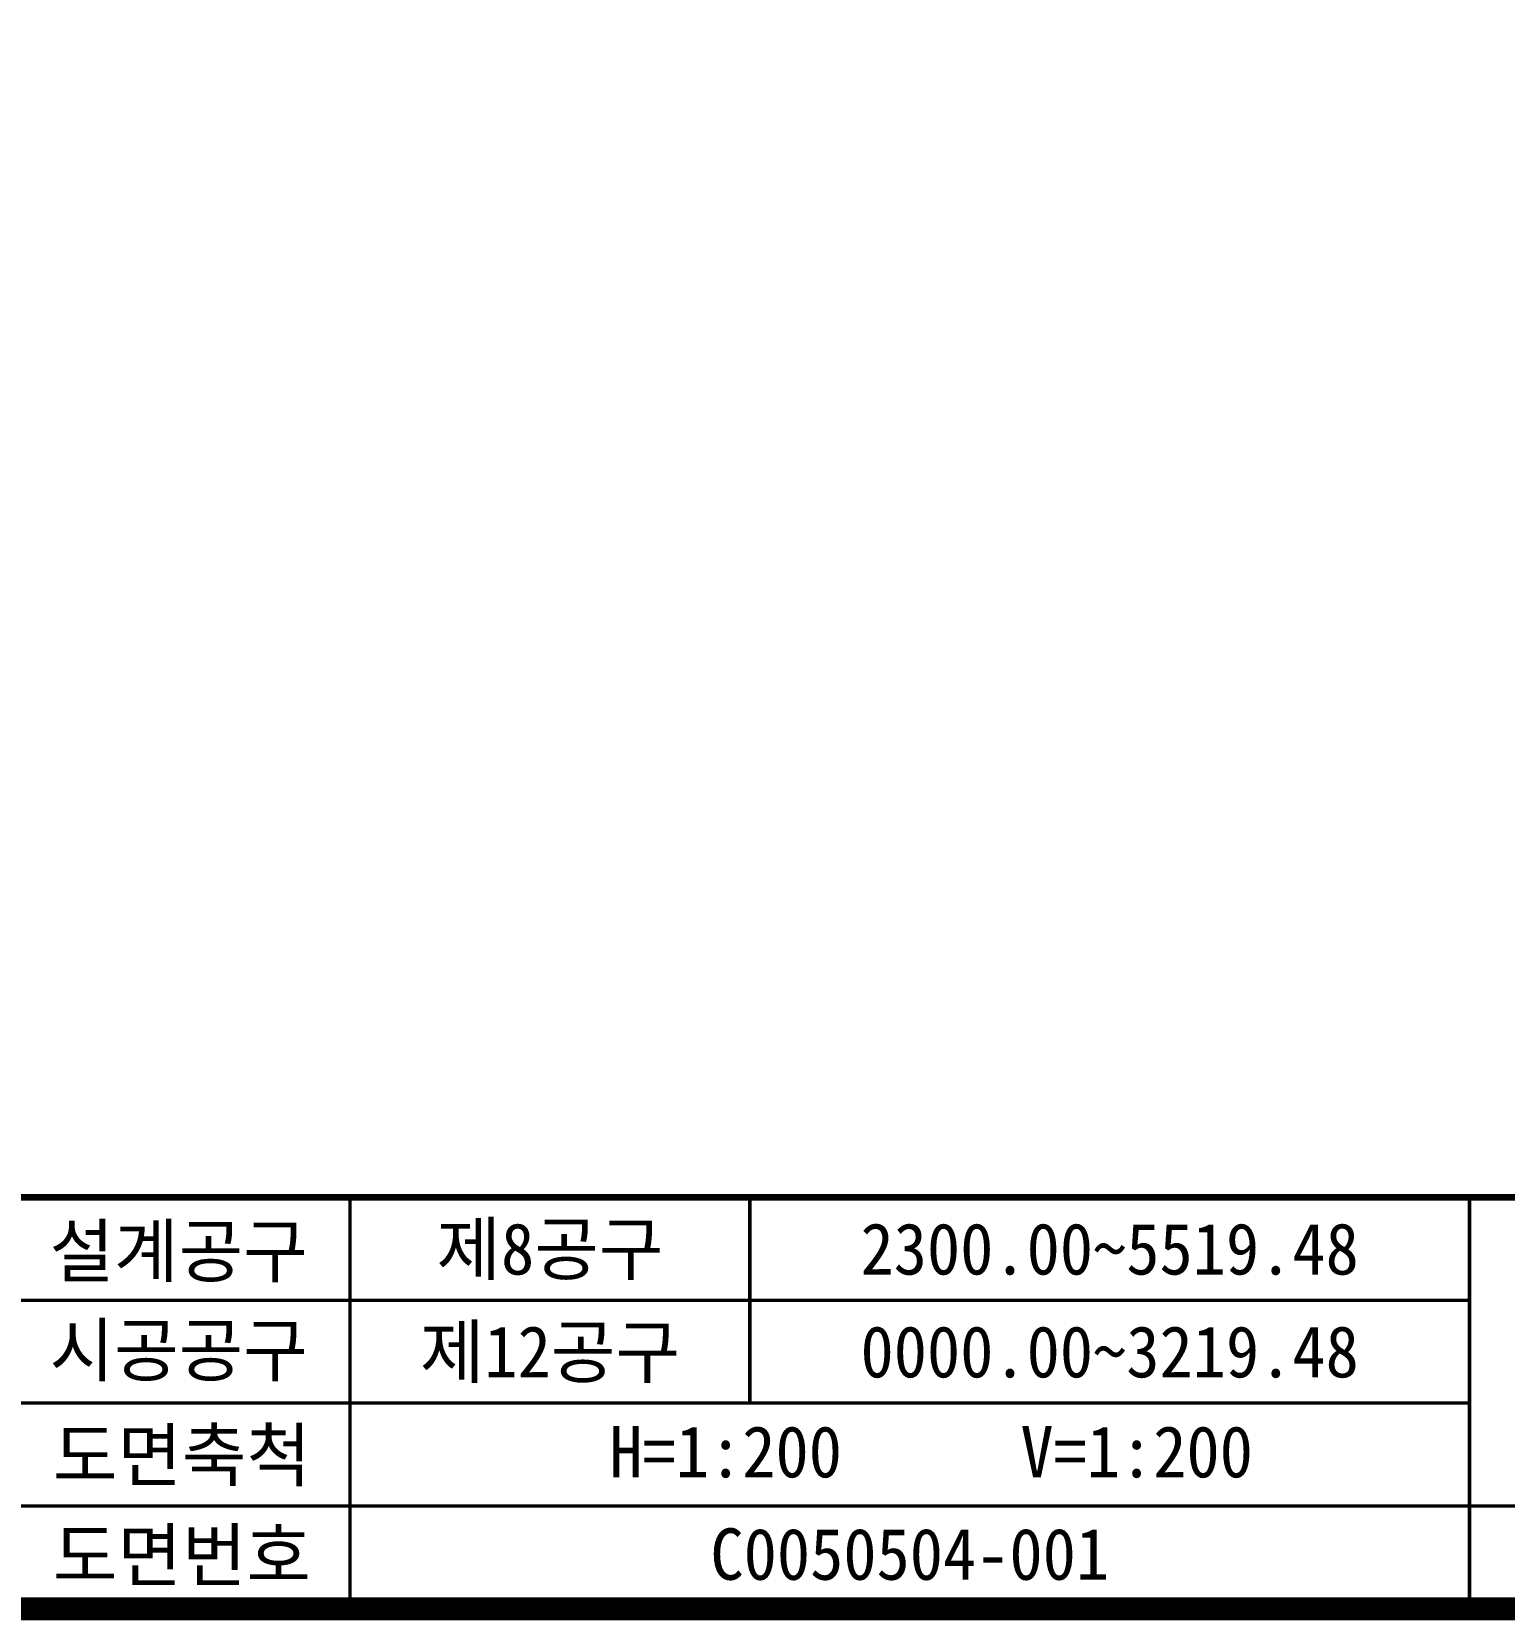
# Model space of a CAD drawing. Header units: feet. Extents: x 0 to 168200, y 0 to 118800.
# Drawn here: x 117028 to 142808, y 3800 to 31600 of the extents above; entities that cross this region are included whole.
import ezdxf
from ezdxf.enums import TextEntityAlignment as Align

# ---------------------------------------------------------------- set-up
doc = ezdxf.new("R2010")
doc.units = ezdxf.units.FT
doc.header["$LTSCALE"] = 1100
doc.header["$MEASUREMENT"] = 0
for name, color, linetype in [('CX-BORD', 3, 'CONTINUOUS'), ('CX-BORD-LIN1', 4, 'CONTINUOUS'), ('CX-BORD-LIN2', 3, 'CONTINUOUS'), ('CX-BORD-TEX2', 7, 'CONTINUOUS'), ('CX-BORD-TEX3', 6, 'CONTINUOUS')]:
    doc.layers.add(name, color=color, linetype=linetype)
doc.styles.add('TB_TEXT', font='')
doc.styles.add('TB_WBTXT', font='')
doc.styles.add('TB_WMTXT', font='')
doc.styles.get('TB_TEXT').set_extended_font_data('DotumChe')
doc.styles.get('TB_WBTXT').set_extended_font_data('Dotum')
doc.styles.get('TB_WMTXT').set_extended_font_data('DotumChe')

# ---------------------------------------------------------------- blocks, each defined once
blk = doc.blocks.new('CXBLKA1')
at = {"layer": 'CX-BORD-LIN1', "const_width": 2}
blk.add_lwpolyline([(796, 0), (0, 0), (0, 554), (796, 554)], close=True, dxfattribs=at)
at = {"layer": 'CX-BORD-LIN1'}
for points, const_width in [([(796, 36), (0, 36)], 0.6), ([(686, 0), (686, 36)], 0.3)]:
    blk.add_lwpolyline(points, dxfattribs=dict(at, const_width=const_width))
at = {"layer": 'CX-BORD-LIN2', "const_width": 0.3}
for points in [[(588, 0), (588, 36)], [(623, 18), (623, 36)], [(686, 27), (558, 27)], [(686, 18), (558, 18)], [(796, 9), (558, 9)]]:
    blk.add_lwpolyline(points, dxfattribs=at)
at = {"layer": 'CX-BORD-LIN1', "style": 'TB_TEXT'}
for tag, p in [('TR_RCON5', (342.3, 33)), ('TR_RCON4', (342.3, 27)), ('TR_RCON3', (342.3, 21)), ('TR_RCON2', (342.3, 15)), ('TR_RCON1', (342.3, 9))]:
    blk.add_attdef(tag, text='', height=3.5, dxfattribs=at).set_placement(p, align=Align.MIDDLE_LEFT)
for tag, height, p in [('TR_DGN5', 3.5, (451.12, 33)), ('TR_CHK5', 3.5, (491.12, 33)), ('TR_RNUM5', 3, (285.11, 32.64)), ('TR_RDAT5', 3.5, (317.5, 33)), ('TR_APP5', 3.5, (531.12, 33)), ('TR_RNUM4', 3, (285.11, 26.64)), ('TR_RDAT4', 3.5, (317.5, 27)), ('TR_DGN4', 3.5, (451.12, 27)), ('TR_CHK4', 3.5, (491.12, 27)), ('TR_APP4', 3.5, (531.12, 27)), ('TR_RDAT3', 3.5, (317.5, 21)), ('TR_DGN3', 3.5, (451.12, 21)), ('TR_CHK3', 3.5, (491.12, 21)), ('TR_APP3', 3.5, (531.12, 21)), ('TR_RNUM3', 3, (285.11, 20.64)), ('TR_RDAT2', 3.5, (317.5, 15)), ('TR_DGN2', 3.5, (451.12, 15)), ('TR_CHK2', 3.5, (491.12, 15)), ('TR_APP2', 3.5, (531.12, 15)), ('TR_RNUM2', 3, (285.11, 14.64)), ('TR_RNUM1', 3, (285.11, 8.64)), ('TR_RDAT1', 3.5, (317.5, 9)), ('TR_DGN1', 3.5, (451.12, 9)), ('TR_CHK1', 3.5, (491.12, 9)), ('TR_APP1', 3.5, (531.12, 9))]:
    blk.add_attdef(tag, text='', height=height, dxfattribs=at).set_placement(p, align=Align.MIDDLE_CENTER)
at = {"layer": 'CX-BORD-LIN2', "style": 'TB_TEXT'}
blk.add_attdef('TD_VERSION', text='', height=3, rotation=90, dxfattribs=at).set_placement((800.5, 48.01), align=Align.MIDDLE_CENTER)
at = {"layer": 'CX-BORD-TEX2', "style": 'TB_WMTXT'}
for tag, height, p in [('TB_CNAME', 5, (15.34, 531.83)), ('TB_CSCOP', 4, (16.63, 523.83))]:
    blk.add_attdef(tag, text='', height=height, dxfattribs=at).set_placement(p, align=Align.BOTTOM_LEFT)
at = {"layer": 'CX-BORD-TEX2', "style": 'TB_WBTXT'}
for tag, height, p in [('TB_MTITIL', 10, (398, 533.33)), ('TB_STITL', 7, (398, 518.33))]:
    blk.add_attdef(tag, text='', height=height, dxfattribs=at).set_placement(p, align=Align.MIDDLE_CENTER)
at = {"layer": 'CX-BORD-TEX3', "style": 'TB_TEXT'}
for s, p in [('설계공구', (573, 31.36)), ('시공공구', (573, 22.69)), ('도면축척', (573.29, 13.51)), ('도면번호', (573.29, 4.79))]:
    blk.add_text(s, height=4.5, dxfattribs=at).set_placement(p, align=Align.MIDDLE)
for tag, height, p in [('TD_LNDST', 4.5, (215, 31.5)), ('TD_DSECT', 4.5, (605.5, 31.5)), ('TD_DDIST', 4.5, (654.5, 31.5)), ('TD_DNAME_TOP', 4.5, (755, 27.96)), ('TD_CSECT', 4.5, (605.5, 22.5)), ('TD_CDIST', 4.5, (654.5, 22.5)), ('TD_DNAME_MAIN', 4.5, (755, 21.47)), ('TD_DNAME_BOT', 3, (755, 15.25)), ('TD_CCOMP', 4.5, (215, 13.59)), ('TD_HSCAL', 4.5, (620.88, 13.75)), ('TD_VSCAL', 4.5, (656.86, 13.75)), ('TD_FIELD', 4.5, (180, 5.13)), ('TD_CSTEP', 4.5, (250.74, 5.13)), ('TD_DWGCODE', 4.5, (637, 4.79)), ('TD_DWGNO', 4.5, (755, 5))]:
    blk.add_attdef(tag, text='', height=height, dxfattribs=at).set_placement(p, align=Align.MIDDLE_CENTER)
for tag, height, width, p in [('TD_DCOMP', 4.5, 0.95, (215, 22.59)), ('TD_CNAME', 5, 0.78, (65, 7.6))]:
    blk.add_attdef(tag, text='', height=height, dxfattribs=dict(at, width=width)).set_placement(p, align=Align.MIDDLE_CENTER)

msp = doc.modelspace()

# ---------------------------------------------------------------- block references
at = {"layer": 'CX-BORD'}
ref = msp.add_blockref('CXBLKA1', (5000, 4000), dxfattribs=dict(at, xscale=200, yscale=200, zscale=200))
ref.add_attrib('TD_DSECT', '제8공구', dxfattribs={"layer": 'CX-BORD-TEX3', "height": 900, "style": 'TB_TEXT'}).set_placement((126100, 10300), align=Align.MIDDLE_CENTER)
ref.add_attrib('TD_DDIST', '2300.00~5519.48', dxfattribs={"layer": 'CX-BORD-TEX3', "height": 900, "style": 'TB_TEXT'}).set_placement((135900, 10300), align=Align.MIDDLE_CENTER)
ref.add_attrib('TD_CSECT', '제12공구', dxfattribs={"layer": 'CX-BORD-TEX3', "height": 900, "style": 'TB_TEXT'}).set_placement((126100, 8500), align=Align.MIDDLE_CENTER)
ref.add_attrib('TD_CDIST', '0000.00~3219.48', dxfattribs={"layer": 'CX-BORD-TEX3', "height": 900, "style": 'TB_TEXT'}).set_placement((135900, 8500), align=Align.MIDDLE_CENTER)
ref.add_attrib('TD_HSCAL', 'H=1:200', dxfattribs={"layer": 'CX-BORD-TEX3', "height": 900, "style": 'TB_TEXT'}).set_placement((129177, 6750), align=Align.MIDDLE_CENTER)
ref.add_attrib('TD_VSCAL', 'V=1:200', dxfattribs={"layer": 'CX-BORD-TEX3', "height": 900, "style": 'TB_TEXT'}).set_placement((136372, 6750), align=Align.MIDDLE_CENTER)
ref.add_attrib('TD_DWGCODE', 'C0050504-001', dxfattribs={"layer": 'CX-BORD-TEX3', "height": 900, "style": 'TB_TEXT'}).set_placement((132400, 4958), align=Align.MIDDLE_CENTER)

doc.saveas('drawing.dxf')
